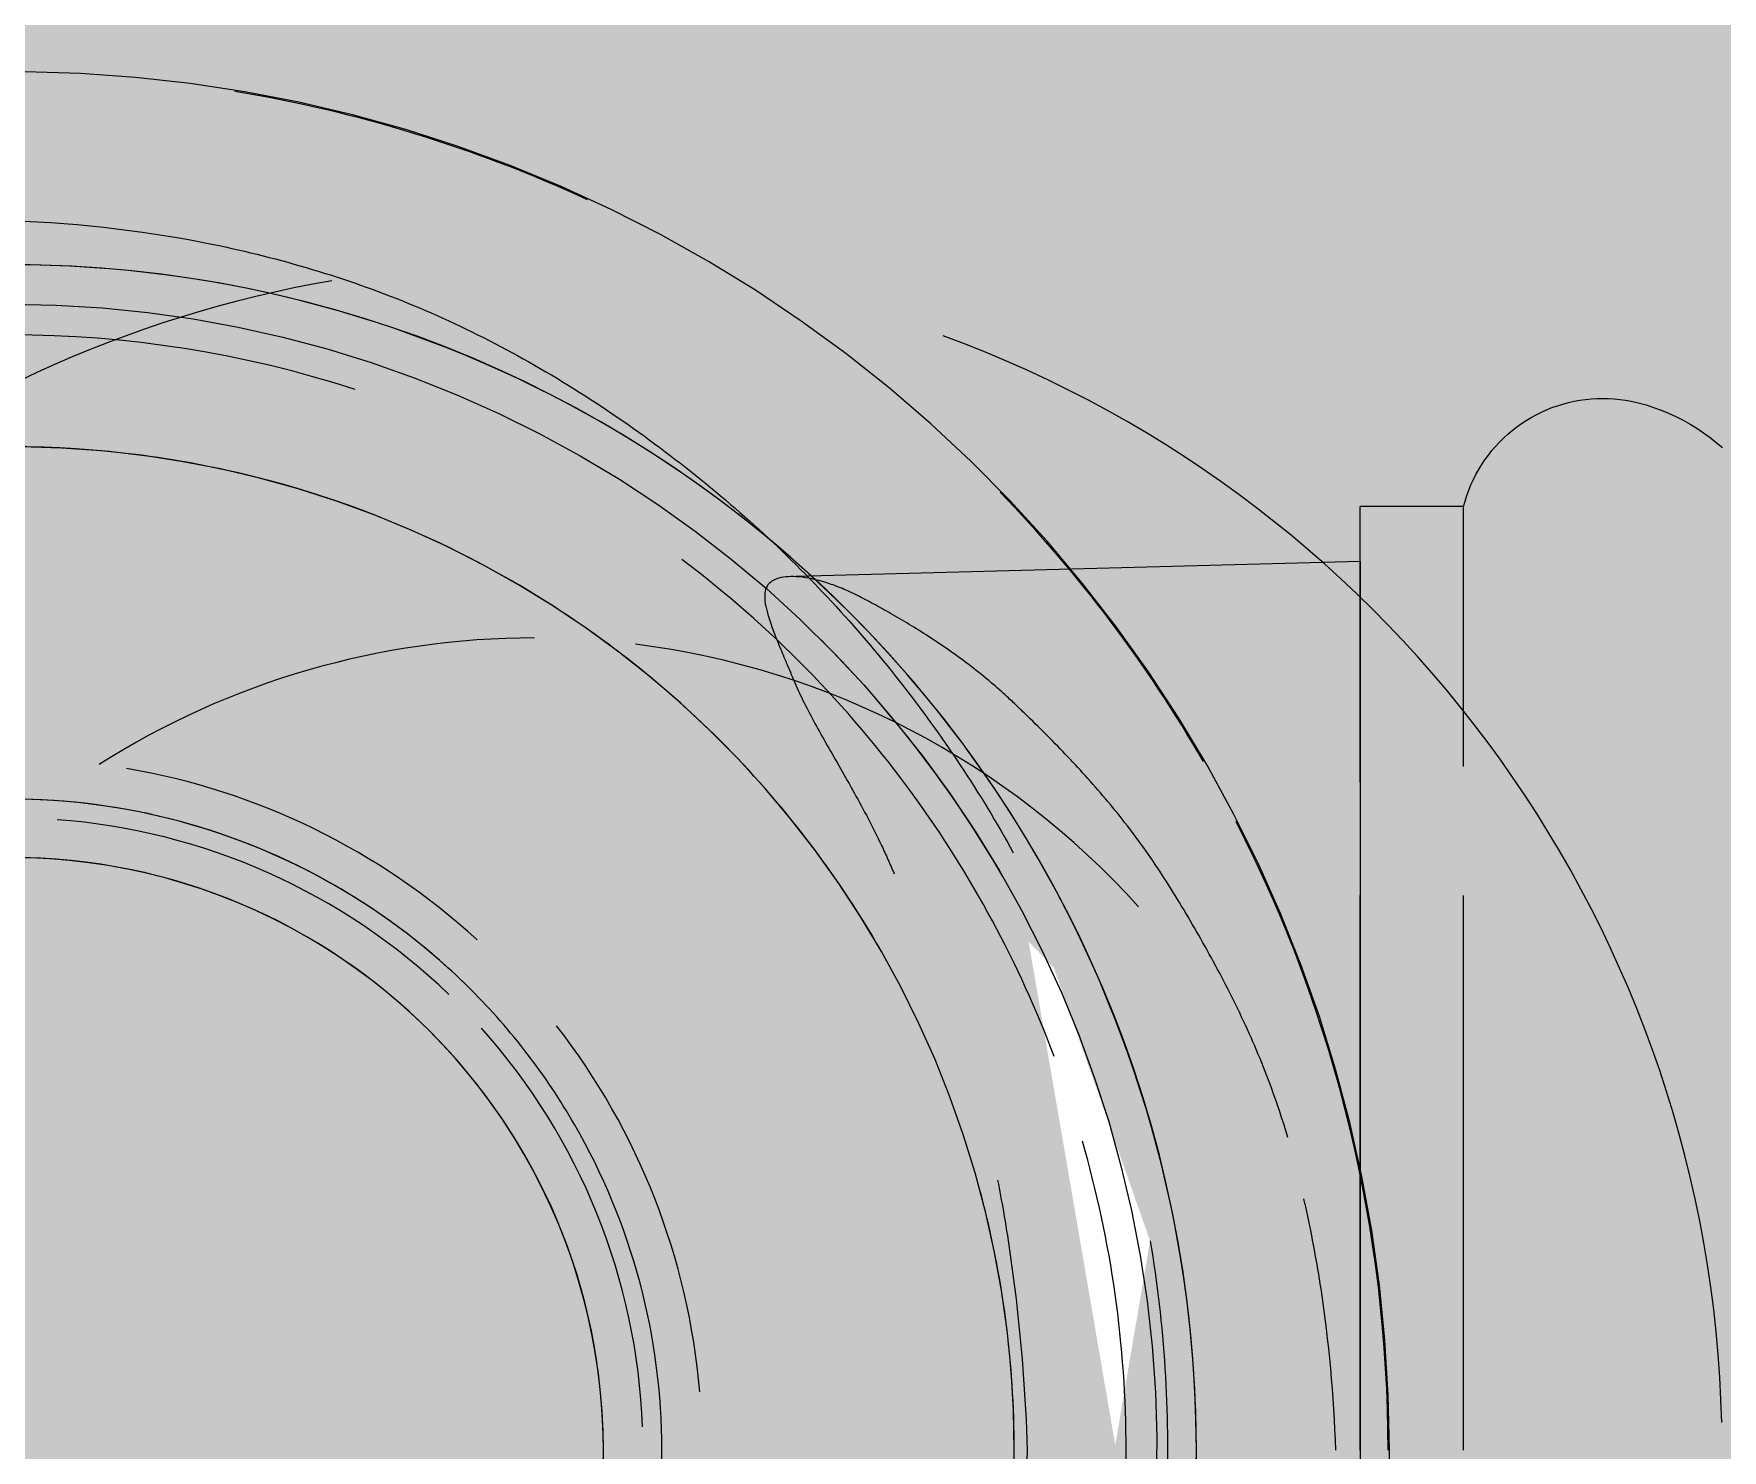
# Model space of a CAD drawing. Header units: metres. Extents: x -1 to 106, y -6 to 62.
# Drawn here: x 40.9332 to 40.97592, y 2.28818 to 2.32402 of the extents above; entities that cross this region are included whole.
import ezdxf

# ---------------------------------------------------------------- set-up
doc = ezdxf.new("R2010")
doc.units = ezdxf.units.M
doc.layers.add('A-DETL-GENF', color=7, linetype='Continuous', lineweight=5)
doc.layers.add('P-SANR-FIXT', color=7, linetype='Continuous', lineweight=5)
doc.layers.add('ARQ_1100_BASE_TÉRREO_GARAGEM_dwg', color=7, linetype='Continuous', lineweight=5, true_color=0x767676)

# ---------------------------------------------------------------- blocks, each defined once
blk = doc.blocks.new('USO_ESG_Cuba lavatório retângular - Uso geral-3263039-TÉRREO 1_20')
at = {"layer": 'P-SANR-FIXT', "color": 8, "true_color": 0x808080}
blk.add_line((-0.006067921310843849, -0.2216419265292648), (-0.004929047144115703, -0.2214219578302461), dxfattribs=at)
at = {"layer": 'P-SANR-FIXT', "color": 254, "true_color": 0xdfdfdf}
for p, q in [((-0.02393473283238245, -0.23362536827146), (-0.0232607769786458, -0.2326813322004001)), ((-0.02457039821939916, -0.2345956002601914), (-0.02393473283238245, -0.23362536827146))]:
    blk.add_line(p, q, dxfattribs=at)
at = {"layer": 'P-SANR-FIXT', "flags": 128}
blk.add_lwpolyline([(-0.004929047144115703, -0.2214219578302461), (-0.003782287553401784, -0.221247707902361), (-0.002629477109461004, -0.2211194555082852), (-0.001472460063070094, -0.2210374058246231), (-0.0003130873946871361, -0.2210016901132709), (0.0008467861467308922, -0.2210123655117041), (0.002005305010974644, -0.2210694149416352), (0.003160615814955099, -0.2211727471361813), (0.004310870307870983, -0.2213221967857472)], dxfattribs=at)
at = {"layer": 'P-SANR-FIXT', "color": 9, "true_color": 0xbfbfbf, "flags": 128}
blk.add_lwpolyline([(-0.01050837487981321, -0.2229708665068554), (-0.009419092248712515, -0.2225722640158775), (-0.008314741079316674, -0.222217540051501), (-0.007197088097917504, -0.2219072620964996), (-0.006067921310843849, -0.2216419265292648)], dxfattribs=at)
at = {"layer": 'P-SANR-FIXT', "color": 8, "true_color": 0x808080, "flags": 128}
for points in [[(-0.0232607769786458, -0.2326813322004001), (-0.0225496088437807, -0.2317650023033621), (-0.02180236614508194, -0.2308778445127445), (-0.02102024431148189, -0.2300212780917289), (-0.02020449457106847, -0.2291966733638281), (-0.01935642194939237, -0.2284053495207471), (-0.01847738318175111, -0.2276485725118494), (-0.01756878454265557, -0.2269275530188658), (-0.01663207959609986, -0.2262434445191741), (-0.01566876687016916, -0.2255973414404889), (-0.01468038745974513, -0.2249902774098749), (-0.01366852256103407, -0.2244232236002686), (-0.01263479094202389, -0.2238970871767988), (-0.01158084635276846, -0.2234127098455357), (-0.01050837487981321, -0.2229708665068554)], [(-0.02899999999999341, -0.2499999999999085), (-0.02897680309316279, -0.2488403093084712), (-0.02890724948277002, -0.2476824738748172), (-0.02879145043975391, -0.2465283459885302), (-0.02862959121788695, -0.2453797720080968), (-0.02842193075739892, -0.2442385894068451), (-0.02816880127069794, -0.2431066238335405), (-0.02787060771100319, -0.2419856861915206), (-0.02752782712439189, -0.2408775697420519), (-0.02714100788666388, -0.2397840472349569), (-0.02671076882608059, -0.2387068680729577), (-0.02623779823338196, -0.2376477555129929), (-0.02572285276058851, -0.2366084039091859), (-0.02516675621065046, -0.2355904760024542), (-0.02457039821939916, -0.2345956002601914)]]:
    blk.add_lwpolyline(points, dxfattribs=at)
at = {"layer": 'P-SANR-FIXT', "color": 8, "true_color": 0x808080}
for centre, radius, start, end in [((3.519318170219776e-15, -0.2499999999999989), 0.02999999999999996, 2.035554996136651e-13, 180), ((3.483227987296985e-15, -0.2499999999999988), 0.01599999999999999, 92.12260736730842, 131.8815838709646), ((3.290783554052066e-15, -0.2499999999999979), 0.016, 92.12260736730802, 131.8815838709642), ((3.492332838352957e-15, -0.2499999999999988), 0.01500000000000067, 359.9999999999995, 179.9999999999995), ((3.483227987296985e-15, -0.2499999999999988), 0.016, 136.1262089993904, 175.7683938724641)]:
    blk.add_arc(centre, radius, start, end, dxfattribs=at)
at = {"layer": 'P-SANR-FIXT'}
for centre, radius, start, end in [((3.522040309968044e-15, -0.2499999999999989), 0.03000000000000006, 359.9999999999994, 179.9999999999995), ((-1.624300819367011e-15, -0.2499999999999992), 0.02899999999999997, 120.0000000000001, 135.0000000000001), ((3.522040309968044e-15, -0.2499999999999989), 0.01500000000000063, 2.480832651541543e-13, 180)]:
    blk.add_arc(centre, radius, start, end, dxfattribs=at)
for points, knots in [([(-0.005298960460610977, -0.2211704951486773), (-0.004235492617426508, -0.2209871720561015), (-0.002084009963320978, -0.2207388637571529), (0.001236327136799774, -0.2206972576139253), (0.003626813693491735, -0.2209127094657635), (0.004906638372945119, -0.2211142553733259), (0.005119402809019217, -0.2211501861515821)], [0.4444444444444444, 0.4444444444444444, 0.4444444444444444, 0.4444444444444444, 0.4791666666666666, 0.5138888888888888, 0.548611111111111, 0.5555555555555556, 0.5555555555555556, 0.5555555555555556, 0.5555555555555556]), ([(-0.03112010454868079, -0.2499999999999992), (-0.03105362433145359, -0.2481783265250007), (-0.03073618522186431, -0.2455380452976555), (-0.02987031279107671, -0.2421968041518991), (-0.02872634851095996, -0.2389891832788834), (-0.0270599446991954, -0.2358968064746837), (-0.0249950013961237, -0.2330224509553411), (-0.0233238185633624, -0.231038030502752), (-0.02150034623575769, -0.2292025293024871), (-0.01949140860248583, -0.227488734861749), (-0.0173522836294054, -0.2259407150144747), (-0.0158766728537521, -0.2250453271825817), (-0.01512085696506391, -0.2246297063650574)], [0, 0, 0, 0, 0.05555555555555555, 0.08333333333333333, 0.1111111111111111, 0.1666666666666667, 0.1944444444444444, 0.2222222222222222, 0.25, 0.2777777777777778, 0.3055555555555556, 0.3333333333333333, 0.3333333333333333, 0.3333333333333333, 0.3333333333333333])]:
    blk.add_open_spline(points, degree=3, knots=knots, dxfattribs=at)
blk = doc.blocks.new('USO_ESG_Sifão de Uso Geral - Sifão para lavatório-3607478-TÉRREO 1_20')
at = {"layer": 'P-SANR-FIXT', "color": 8, "true_color": 0x797979}
for p, q in [((-0.02550326564653369, -0.2068459130077877), (-0.0253710814666636, -0.206691964746443)), ((-0.026514507841861, -0.2088586266108187), (-0.02650502393949073, -0.2088205461130919)), ((-0.02589533405340758, -0.2118926116783972), (-0.02597996484476126, -0.2117743950781192)), ((-0.02540524833727291, -0.212427929800347), (-0.02551167816020088, -0.2123288832041705)), ((-0.02481858041357609, -0.2128552121989438), (-0.02494256624690084, -0.2127792842820637)), ((-0.02415871888105912, -0.2131574244732982), (-0.02429531780087177, -0.2131076422421531)), ((-0.02402023846756783, -0.2132017043840927), (-0.02415871888105912, -0.2131574244732982)), ((-0.01730374102724903, -0.2132404111362337), (-0.02271132290724613, -0.2132404111362337)), ((-0.01730374102724888, -0.2132404111362337), (-0.02271132290724606, -0.2132404111362337)), ((-1.543174516859148e-16, -0.2132404111362337), (-0.01403636948615227, -0.2132404111362337)), ((6.655383194683221e-17, -0.2132404111362337), (-0.01403636948615209, -0.2132404111362337)), ((-0.01690720291798764, -0.2158568159528259), (-0.02271132290724606, -0.2158568159528259)), ((-0.01690720291798779, -0.2158568159528259), (-0.02271132290724613, -0.2158568159528259)), ((-0.02248571543990693, -0.2158568159527271), (-0.02211088125451011, -0.2301286232599369)), ((-0.02248571543990085, -0.2158568159528259), (5.636792527590935e-18, -0.2158568159528259)), ((-1.543174516859148e-16, -0.2158568159528259), (-0.01403636948615227, -0.2158568159528259)), ((6.655383194683221e-17, -0.2158568159528259), (-0.01403636948615209, -0.2158568159528259)), ((-0.0219336928059895, -0.2228765420480291), (-0.02300079721555958, -0.2237753516929182)), ((-0.03299103983720729, -0.2386703865097711), (-0.03341771422424177, -0.239998738709371)), ((-0.03341771422424177, -0.239998738709371), (-0.03379092739727425, -0.2413430907935279))]:
    blk.add_line(p, q, dxfattribs=at)
at = {"layer": 'P-SANR-FIXT', "color": 253, "true_color": 0xb6b6b6}
for p, q in [((-0.02388009809945393, -0.213240411136141), (-0.02402023846756783, -0.2132017043840927)), ((-0.02388009809945393, -0.213240411136141), (-0.02388009809945393, -0.2158568159527271)), ((-0.02271132290724606, -0.2132404111362337), (-0.02388009809944648, -0.2132404111362337)), ((-0.02271132290724606, -0.2158568159528259), (-0.02388009809944648, -0.2158568159528259)), ((-3.649913015823007e-16, -0.2158568159528259), (0.005819731398602057, -0.2158568159528259)), ((-0.01485771155825137, -0.218440258894724), (-0.01610788000764533, -0.219059653314167)), ((-0.02300079721555958, -0.2237753516929182), (-0.02403110525614761, -0.2247161151808777))]:
    blk.add_line(p, q, dxfattribs=at)
at = {"layer": 'P-SANR-FIXT', "color": 8, "true_color": 0x808080}
for p, q in [((-0.01081627061195763, -0.2270248130811356), (-0.01172638117683828, -0.2274757262402064)), ((-0.01172638117683828, -0.2274757262402064), (-0.01261773203332186, -0.2279626734324685)), ((-0.01821647966593514, -0.2323078889759017), (-0.01890940416539293, -0.2330505056707289)), ((-0.02285707420654963, -0.2389363169503233), (-0.02328122030394088, -0.2398592058956416)), ((-0.02328122030394088, -0.2398592058956416), (-0.02366812141524274, -0.2407983179483706)), ((-0.02366812141524274, -0.2407983179483706), (-0.02401715858122748, -0.2417521507293686))]:
    blk.add_line(p, q, dxfattribs=at)
at = {"layer": 'P-SANR-FIXT', "color": 254, "true_color": 0xdfdfdf}
blk.add_line((-0.02080248113283678, -0.2354360821677251), (-0.02136824274399924, -0.2362796091185213), dxfattribs=at)
at = {"layer": 'P-SANR-FIXT', "color": 8, "true_color": 0x797979, "flags": 128}
for points in [[(-0.02574864649251995, -0.2071690434321121), (-0.02562918780467876, -0.2070050240842334), (-0.02550326564653369, -0.2068459130077877)], [(-0.02606638416828405, -0.2076878904138734), (-0.02596741966953168, -0.2075107499256593), (-0.02586145060164667, -0.2073377086553579), (-0.02574864649251995, -0.2071690434321121)], [(-0.02650502393949073, -0.2088205461130919), (-0.02645100272298787, -0.2086249587087497), (-0.02638920330762121, -0.2084316880259313), (-0.02631972455926361, -0.2082410432565023), (-0.02624267762911477, -0.2080533293914972), (-0.02615818577579912, -0.2078688467329796), (-0.02606638416828405, -0.2076878904138734)], [(-0.02657188967088655, -0.2091436242456414), (-0.02654604911278307, -0.2090005515334449), (-0.026514507841861, -0.2088586266108187)], [(-0.02661445737963768, -0.2098681499463756), (-0.02661755607227874, -0.2097227954365582), (-0.02661483965623311, -0.2095774332801396), (-0.02660631247719384, -0.2094322960256598), (-0.02659198817679185, -0.2092876158616967), (-0.02657188967088655, -0.2091436242456414)], [(-0.02659084379227547, -0.210157906265782), (-0.02660554853555436, -0.210013264273457), (-0.02661445737963768, -0.2098681499463756)], [(-0.02654414994049289, -0.2104448487868325), (-0.02657036667423177, -0.2103018445270853), (-0.02659084379227547, -0.210157906265782)], [(-0.02647467450560475, -0.2107271420565001), (-0.0265122355322007, -0.2105866902686729), (-0.02654414994049289, -0.2104448487868325)], [(-0.0263828618933182, -0.211002980361274), (-0.02643152695035347, -0.2108659794574638), (-0.02647467450560475, -0.2107271420565001)], [(-0.02626929939100724, -0.2112705992773151), (-0.02632875718821015, -0.2111379255957622), (-0.0263828618933182, -0.211002980361274)], [(-0.02613471341116865, -0.2115282869568769), (-0.02620458362152044, -0.2114007891563864), (-0.02626929939100724, -0.2112705992773151)], [(-0.02597996484476126, -0.2117743950781192), (-0.02605980053737794, -0.2116528887095527), (-0.02613471341116865, -0.2115282869568769)], [(-0.02551167816020088, -0.2123288832041705), (-0.0256140620431971, -0.2122256597769225), (-0.02571223619385869, -0.2121184246541075), (-0.02580604355452329, -0.212007349389046), (-0.02589533405340758, -0.2118926116783972)], [(-0.02494256624690084, -0.2127792842820637), (-0.02506341659792747, -0.2126984589884681), (-0.02518093813188793, -0.212612865621467), (-0.02529494283941608, -0.2125226411120865), (-0.02540524833727291, -0.212427929800347)], [(-0.02429531780087177, -0.2131076422421531), (-0.02442981669781793, -0.2130524373316363), (-0.02456200040238732, -0.2129918980578615), (-0.02469165744885641, -0.2129261212706626), (-0.02481858041357609, -0.2128552121989438)], [(0, -0.215117786030965), (-0.001394916511586371, -0.215145688081582), (-0.00278760145430042, -0.215229349596056), (-0.004175826829352809, -0.215368636733881), (-0.00555737177228134, -0.2155633266652233), (-0.006930026105864, -0.2158131079278694), (-0.008291593876017987, -0.2161175809249632), (-0.009639896864741967, -0.2164762585647473), (-0.01097277807488645, -0.2168885670394641), (-0.01228810518086148, -0.2173538467435242), (-0.0135837739398587, -0.2178713533286511), (-0.01485771155825137, -0.218440258894724)], [(0.002147129941961976, -0.2151839306584945), (0.0007531410350803072, -0.2151259175036734), (0, -0.215117786030965)], [(-0.01610788000764533, -0.219059653314167), (-0.01733227928519273, -0.2197285456880508), (-0.01852895061323047, -0.2204458659312363), (-0.01969597957292444, -0.2212104664844487), (-0.02083149916687762, -0.222021124149815), (-0.0219336928059895, -0.2228765420480291)], [(-0.02403110525614761, -0.2247161151808777), (-0.02502296865468575, -0.2256973274908819), (-0.02597480064132065, -0.2267174188926069), (-0.02688507848794857, -0.2277747574574346), (-0.02775234594414665, -0.2288676516691853)], [(-0.02775234594414665, -0.2288676516691853), (-0.02857521556703514, -0.2299943531302455), (-0.02935237094073923, -0.2311530593586918), (-0.03008256878243565, -0.2323419166716976), (-0.03076464093134569, -0.2335590231511682), (-0.03139749621753863, -0.2348024316863722), (-0.03198012220756555, -0.2360701530888911), (-0.03251158682413398, -0.2373601592749668), (-0.03299103983720729, -0.2386703865097711)], [(-0.03379092739727425, -0.2413430907935279), (-0.03411008229481613, -0.2427012920857271), (-0.034374668337098, -0.2440711697535766), (-0.03458426224291539, -0.2454505322850705), (-0.03473852870674118, -0.246837172994445)], [(-0.03473852870674118, -0.246837172994445), (-0.03483722093511742, -0.2482288735522904), (-0.03488018104154657, -0.2496234075346181), (-0.03486734029899885, -0.2510185439846097), (-0.03479871924996614, -0.2524120509814695)]]:
    blk.add_lwpolyline(points, dxfattribs=at)
at = {"layer": 'P-SANR-FIXT', "color": 8, "true_color": 0x808080, "flags": 128}
for points in [[(0, -0.224606084903872), (-0.001015485757089436, -0.2246263973274239), (-0.002029346953579488, -0.2246873021025018), (-0.003039961627855837, -0.2247887017944193), (-0.004045713012029455, -0.224930434185349)], [(0.001563089874248999, -0.2246542375542978), (0.0005482794044151888, -0.2246120045374779), (0, -0.224606084903872)], [(-0.01261773203332186, -0.2279626734324685), (-0.01348889721020282, -0.2284848756461504), (-0.01433848302901934, -0.2290414974691519)], [(-0.01433848302901934, -0.2290414974691519), (-0.01516513033370275, -0.2296316484253196), (-0.01596751666490545, -0.2302543843989798), (-0.01674435837568071, -0.2309087091454086), (-0.01749441268499722, -0.2315935758846041), (-0.01821647966593514, -0.2323078889759017)], [(-0.02401715858122748, -0.2417521507293686), (-0.02432777341685119, -0.2427191783097845), (-0.02459946900466248, -0.2436978536517538), (-0.0248318106896616, -0.2446866110834693), (-0.02502442677474369, -0.2456838688039823), (-0.02517700911523616, -0.2466880314136816), (-0.02528931361195842, -0.247697492466637), (-0.02536116060167774, -0.2487106370404767), (-0.02539243514451091, -0.2497258443199531), (-0.02538308720789032, -0.2507414901901055), (-0.02533313174648824, -0.2517559498340328), (-0.0252426486784284, -0.2527676003328836), (-0.02511178275726507, -0.2537748232615835), (-0.02494074334061338, -0.2547760072782916), (-0.02472980405499762, -0.255769550702178), (-0.02447930235833819, -0.2567538640757479), (-0.02418963899985224, -0.2577273727075172), (-0.02386127737915217, -0.2586885191914025), (-0.02349474280478489, -0.2596357658979744), (-0.02309062165387495, -0.2605675974346962), (-0.0226495604340324, -0.2614825230697449)]]:
    blk.add_lwpolyline(points, dxfattribs=at)
at = {"layer": 'P-SANR-FIXT', "color": 9, "true_color": 0xbfbfbf, "flags": 128}
for points in [[(-0.004045713012029455, -0.224930434185349), (-0.005044992118395067, -0.22511227253376), (-0.006036200313605559, -0.2253339259369446), (-0.007017751875953672, -0.2255950397968763), (-0.00798807653234776, -0.2258951963869739), (-0.008945621970320963, -0.2262339155207762), (-0.009888856321435378, -0.2266106553199633), (-0.01081627061195763, -0.2270248130811356)], [(-0.01890940416539293, -0.2330505056707289), (-0.01957207765197845, -0.2338202379407962), (-0.02020343998948547, -0.234615854378608), (-0.02080248113283678, -0.2354360821677251)], [(-0.02136824274399924, -0.2362796091185213), (-0.02189981972508099, -0.2371450857678363), (-0.02239636166632413, -0.2380311275377101), (-0.02285707420654963, -0.2389363169503233)]]:
    blk.add_lwpolyline(points, dxfattribs=at)
at = {"layer": 'P-SANR-FIXT', "color": 8, "true_color": 0x797979}
for radius, start, end in [(0.03484968565129571, 89.99999999999977, 117.1686809327329), (0.03484968565129577, 119.9999999999998, 134.07583644494), (0.03484968565129577, 155.2345378120672, 170.6213034512195)]:
    blk.add_arc((0, -0.2500000000000007), radius, start, end, dxfattribs=at)
at = {"layer": 'P-SANR-FIXT', "color": 8, "true_color": 0x808080}
for centre, radius, start, end in [((0, -0.2500000000000007), 0.0282234952562312, 89.9999999999998, 106.0799938566003), ((0, -0.2500000000000007), 0.02822349525623121, 73.92000614333041, 89.99999999999982), ((0, -0.2500000000000007), 0.02822349525623124, 110.6680263669405, 125.9999999999998), ((0, -0.2500000000000007), 0.02539391509603859, 90.00000000000058, 104.9070568952747), ((0, -0.2500000000000007), 0.02539391509603851, 75.0929431046052, 90.00000000000024), ((0, -0.2500000000000007), 0.02822349525623125, 125.9999999999998, 142.9928583741651), ((0, -0.2500000000000007), 0.02539391509603858, 120.0000000000006, 135.0000000000006), ((0, -0.2500000000000025), 0.01750000469312062, 94.85168178891702, 127.8721802358912), ((0, -0.2500000000000025), 0.01647931792355238, 105.0000000000004, 120.0000000000004), ((0, -0.2500000000000007), 0.01647931792355328, 105, 119.9999999999999), ((0, -0.2500000000000007), 0.02539391509603858, 150.0000000000005, 180.0000000000005), ((0, -0.2500000000000025), 0.01750000469312063, 137.5741961404507, 170.3277418593239), ((0, -0.2500000000000007), 0.02822349525623124, 161.9999999999998, 197.9999999999993), ((0, -0.2500000000000007), 0.01647931792355329, 149.9999999999998, 164.9999999999998)]:
    blk.add_arc(centre, radius, start, end, dxfattribs=at)
at = {"layer": 'P-SANR-FIXT', "color": 9, "true_color": 0xbfbfbf}
for centre, radius, start, end in [((0, -0.2500000000000007), 0.02539391509603858, 135.0000000000006, 150.0000000000005), ((0, -0.2500000000000025), 0.01647931792355239, 90.00000000000037, 105.0000000000004), ((0, -0.2500000000000007), 0.01647931792355328, 89.99999999999993, 104.9999999999999), ((0, -0.2500000000000025), 0.01647931792355411, 59.99999999999936, 89.99999999999926), ((0, -0.2500000000000007), 0.01647931792355323, 75.00000000000003, 90), ((0, -0.2500000000000025), 0.0164793179235524, 135.0000000000004, 195.0000000000001), ((0, -0.2500000000000007), 0.01647931792355329, 134.9999999999999, 149.9999999999998), ((0, -0.2500000000000007), 0.01647931792355328, 164.9999999999998, 194.9999999999994)]:
    blk.add_arc(centre, radius, start, end, dxfattribs=at)
at = {"layer": 'P-SANR-FIXT', "color": 254, "true_color": 0xdfdfdf}
for centre, radius, start, end in [((0, -0.2500000000000025), 0.01647931792355238, 120.0000000000004, 135.0000000000004), ((0, -0.2500000000000007), 0.01647931792355329, 119.9999999999999, 134.9999999999999)]:
    blk.add_arc(centre, radius, start, end, dxfattribs=at)
at = {"layer": 'P-SANR-FIXT', "color": 8, "true_color": 0x797979}
for points, knots in [([(-1.467084399112356e-16, -0.2164723609770068), (-0.001390393587699289, -0.2165193046406129), (-0.003444831214353714, -0.2167052270234249), (-0.005511615912686028, -0.2170886130721126), (-0.006256341638170962, -0.2172547358640015), (-0.006363936304297787, -0.2172793740184636)], [0, 0, 0, 0, 0.05555555555555555, 0.08333333333333333, 0.08804419464950074, 0.08804419464950074, 0.08804419464950074, 0.08804419464950074]), ([(-0.007914724968235136, -0.2176846380888326), (-0.00852463484469946, -0.2178662191231933), (-0.009712557209786409, -0.2182785435380359), (-0.01138879504234295, -0.219037603086364), (-0.01269535237455686, -0.2197384640943996), (-0.01368430472703262, -0.2203201087326935), (-0.01416060454494221, -0.2206106702329179), (-0.01439338814773196, -0.2207581454610364)], [0.1111111111111111, 0.1111111111111111, 0.1111111111111111, 0.1111111111111111, 0.1388888888888889, 0.1666666666666667, 0.1944444444444444, 0.2083333333333333, 0.2222222222222222, 0.2222222222222222, 0.2222222222222222, 0.2222222222222222]), ([(-0.01439338814773196, -0.2207581454610364), (-0.01462617175052171, -0.220905620689155), (-0.01508100634377112, -0.2212049601014047), (-0.0159441310595828, -0.2218394629985252), (-0.01694322169826609, -0.2226737371236754), (-0.01784499528796352, -0.2235285963479825), (-0.01842858643222993, -0.2241172337757267), (-0.01874851688713023, -0.2244485479776033), (-0.01898206940410123, -0.2246923625781791), (-0.01920779990655769, -0.2249366726685904), (-0.01949672719469086, -0.2252695181582206), (-0.01997262552510214, -0.2258619850975244), (-0.02057038984942858, -0.2267186032267746), (-0.02106371957302576, -0.227532990741575), (-0.02135353969188678, -0.2280514550801966), (-0.02150276782851699, -0.228329429064014), (-0.02157186430671422, -0.2284604644544559), (-0.02160495183210149, -0.2285250112027531)], [0.2222222222222222, 0.2222222222222222, 0.2222222222222222, 0.2222222222222222, 0.2361111111111111, 0.25, 0.2777777777777778, 0.3055555555555556, 0.3194444444444444, 0.3263888888888888, 0.3333333333333333, 0.3402777777777778, 0.3472222222222222, 0.361111111111111, 0.3888888888888888, 0.4166666666666666, 0.4305555555555555, 0.4375, 0.4444444444444444, 0.4444444444444444, 0.4444444444444444, 0.4444444444444444])]:
    blk.add_open_spline(points, degree=3, knots=knots, dxfattribs=at)
at = {"layer": 'P-SANR-FIXT', "color": 8, "true_color": 0x808080}
for points, knots in [([(-0.006832203171435101, -0.2250261359609402), (-0.006570094067742638, -0.2249754387917688), (-0.005665476606279306, -0.2248095341501757), (-0.003425110654776504, -0.2244806990385388), (-0.001377101227162913, -0.2243226451089189), (1.970964488623092e-17, -0.224275889470096)], [0.9052095794698584, 0.9052095794698584, 0.9052095794698584, 0.9052095794698584, 0.9166666666666666, 0.9444444444444444, 1, 1, 1, 1]), ([(3.238902893956542e-17, -0.2242758894700959), (0.001377101227163022, -0.2243226451089188), (0.003425110654776695, -0.2244806990385387), (0.005665476606293103, -0.2248095341501776), (0.006570094067769336, -0.2249754387917738), (0.006832203171474677, -0.2250261359609479)], [0, 0, 0, 0, 0.05555555555555555, 0.08333333333333333, 0.09479042053071281, 0.09479042053071281, 0.09479042053071281, 0.09479042053071281])]:
    blk.add_open_spline(points, degree=3, knots=knots, dxfattribs=at)
at = {"layer": 'P-SANR-FIXT', "color": 9, "true_color": 0xbcbcbc}
blk.add_open_spline([(-0.02160495183210149, -0.2285250112027531), (-0.02163803935748877, -0.2285895579510503), (-0.02170129298084063, -0.2287167095537974), (-0.02181532965522177, -0.2289713205951379), (-0.02198146269398633, -0.2294078274181278), (-0.02211828694501404, -0.2299867622044505), (-0.0221107783786299, -0.230540671039771), (-0.02192951781374688, -0.2308815745860049), (-0.02157202828579458, -0.2309517194559366), (-0.02102751827166328, -0.2308183888751657), (-0.02042518096176866, -0.2305811392988128), (-0.01993395719871376, -0.2303739978909508), (-0.01963520559252092, -0.2302466596218518), (-0.01940264114877685, -0.2301494199999892), (-0.01916194805615201, -0.2300436288305028), (-0.01883010481430318, -0.22988281871409), (-0.01822114325250067, -0.2295610539170847), (-0.01727171986926866, -0.2290111462520734), (-0.01621692685179363, -0.2284170223840105), (-0.0154219081639509, -0.2280178986929998), (-0.01495122087901157, -0.227799601952238), (-0.01471014924442635, -0.2276959447891813), (-0.01458837926506625, -0.2276444031615929)], degree=3, knots=[0.4444444444444444, 0.4444444444444444, 0.4444444444444444, 0.4444444444444444, 0.4513888888888888, 0.4583333333333333, 0.4722222222222222, 0.5, 0.5277777777777778, 0.5555555555555556, 0.5833333333333334, 0.6111111111111112, 0.6388888888888888, 0.6527777777777777, 0.6597222222222221, 0.6666666666666666, 0.6736111111111112, 0.6805555555555556, 0.6944444444444444, 0.7222222222222222, 0.75, 0.7638888888888888, 0.7708333333333333, 0.7777777777777778, 0.7777777777777778, 0.7777777777777778, 0.7777777777777778], dxfattribs=at)
blk = doc.blocks.new('ARQ_1100_BASE_TÉRREO_GARAGEM_dwg-3696053-TÉRREO 1_20')
at = {"color": 254, "lineweight": 5, "true_color": 0xd4d4d4}
for radius, start, end in [(0.03003970504567476, 99.8244031784675, 129.7245933795134), (0.02055836952017069, 90, 122.3924167332281), (0.02055836952017601, 42.00457629885161, 82.87715980798292)]:
    blk.add_arc((40.94587302020683, 2.288172711772352), radius, start, end, dxfattribs=at)
at = {"color": 254, "lineweight": 5, "true_color": 0xcecece}
blk.add_arc((40.94587302020683, 2.288172711772352), 0.0300397050456685, 1.339315341765825, 69.87851403102522, dxfattribs=at)

msp = doc.modelspace()

# ---------------------------------------------------------------- hatches: boundary and pattern name
at = {"layer": 'A-DETL-GENF', "true_color": 0xd5ffff}
h = msp.add_hatch(color=7, dxfattribs=at)
h.paths.add_polyline_path([(34.03261709470194, 1.732587406877428e-14), (44.08261709470125, -3.465174813754857e-14), (44.08261709470128, 4.920000000000043), (34.03261709470198, 4.920000000000077), (34.03261709470194, 0.1999999999997986)])
h.paths.add_polyline_path([(39.68261709470159, 0.2000000000000412), (39.68261709470159, 1.146725065988902), (41.1826170947016, 1.146725065988919), (41.12516356903059, 0.7726302881574648), (41.12518574419036, 0.756420022844421), (41.1826170947016, 0.7564184678979188), (41.1826170947016, 0.6932346382925676), (41.03451224391986, 0.6810662361824391), (41.1826170947016, 0.6688947504160679), (41.1826170947016, 0.596093029414992), (41.16516081024302, 0.6029065189197989), (41.12516334119455, 0.6029065189197989), (41.12518574419036, 0.5558520646390475), (41.1826170947016, 0.5592799021235638), (41.1826170947016, 0.2000000000000412), (40.72295261688275, 0.2000000000000412)])
h.paths.add_polyline_path([(41.21287872583003, 0.3379259271714832), (41.20727512912899, 0.3454246824531316), (41.20727512912899, 0.3557177235426386), (41.22068928144116, 0.3588388347648977), (41.2235767514258, 0.3518678655672257), (41.22236396389379, 0.3402392353673689), (41.2134724030763, 0.338699622422044)])
h.paths.add_polyline_path([(41.20403989106517, 0.3969900000000856), (41.20976689571352, 0.6841000000000957), (41.22818803672243, 0.6841000000000957), (41.22495279865864, 0.3969900000000856), (41.20528864634647, 0.3969900000000856)])
h.paths.add_polyline_path([(41.21960802100268, 0.6869600013451737), (41.20528864634647, 0.6937500000000631), (41.20506817021893, 0.7018951585803185), (41.20727512912893, 0.7079315475775959), (41.22565990543982, 0.7095459415460995), (41.21986684004785, 0.6879259271714729)])
h.paths.add_polyline_path([(41.21934920195758, 0.7159000000000885), (41.20361396389378, 0.7159000000000885), (41.20853660063997, 1.70355042560494), (41.20361396389378, 1.708304249747222), (41.2020739638938, 1.720842781475202), (41.21297018340641, 1.733512364934313), (41.23015396389381, 1.728018577502026), (41.23253470294072, 1.715095168979702), (41.22606789845973, 1.707336096077304), (41.22861396389376, 1.70307435369953), (41.22495279865861, 0.7159000000000885), (41.21960802100268, 0.7159000000000885)])
h.paths.add_polyline_path([(42.64610968637761, 0.7501038958773772), (42.51559685123155, 0.7530002006428065), (42.4950964700653, 0.7614917365556845), (42.46258114407834, 0.7959914398707271), (42.4525964700652, 0.8351038958774272), (42.45719047359291, 1.012326314918674), (42.47080019953614, 1.057777795514543), (42.50958194471929, 1.12041239425036), (42.52270627965039, 1.136680180066144), (42.46149261078084, 1.164100325036815), (42.44278947054013, 1.18760519504858), (42.43842230118456, 1.219995853961563), (42.44783766375824, 1.245549276585285), (42.47463770939891, 1.267255195011437), (42.54289050273221, 1.29556794674969), (42.64610968637719, 1.316046419445503), (42.69759647006516, 1.320103895877542), (42.80462927495366, 1.307028966196253), (42.85759647006498, 1.293371866189569), (42.93370032934929, 1.257643748884042), (42.95416354239794, 1.23202641248328), (42.95677063894533, 1.202101683299518), (42.94259647006501, 1.172764176598164), (42.92017674483252, 1.156431796769191), (42.87602116955581, 1.132299109566427), (42.90227768512543, 1.099753813074836), (42.93261179605277, 1.030329172283577), (42.93937590309838, 0.9982085641540122), (42.94259647006501, 0.9306115449193716), (42.93970016529963, 0.8131042770440975), (42.93120862938681, 0.7926038958776881), (42.90009647006515, 0.7614917365558231), (42.85759647006498, 0.7501038958773772), (42.69759647006543, 0.7501038958773772)])
h.paths.add_polyline_path([(41.1826170947016, 0.7960363592990423), (41.16516288468399, 0.802849848785865), (41.12518834240207, 0.806278515762109), (41.1826170947016, 1.146725065988919), (41.1826170947016, 0.802849848785865)])
h.paths.add_polyline_path([(42.96771520628143, 0.8475765590621986), (42.95161477719216, 0.8627365809077245), (42.93261179605277, 1.133605539608441), (42.96211813364518, 1.128110321609953), (42.98565178980041, 1.064407232600437), (43.00080609009144, 0.9982085641540468), (43.00732985526027, 0.9306115449193195), (43.00080609009144, 0.8585424942547765), (42.99123527483345, 0.8492266241758174)])
h.paths.add_polyline_path([(42.4274777338488, 0.8475765590621986), (42.40395766529588, 0.8492266241758001), (42.39007798482368, 0.8627365809077245), (42.38786308486997, 0.9306115449193195), (42.39438685003876, 0.9982085641540468), (42.40954115032976, 1.06440723260035), (42.433074806485, 1.128110321609953), (42.46235862222989, 1.13043370772918), (42.44349071016774, 0.8614900269765305), (42.42937678976722, 0.8492266241758001)])
h.paths.add_polyline_path([(39.93360781159442, 1.156725065989125), (39.68261709470159, 1.156725065989125), (39.68261709470159, 2.850000000002193), (39.78261339936495, 2.850000000002193), (39.78261339936495, 2.700000000002106), (39.80760864973406, 2.700129960580858), (39.80761437232749, 2.735814179635333), (39.81761437231633, 2.735814179635333), (39.8176151141525, 2.699999107591814), (39.80760864973406, 2.699997970283686), (39.80760864973406, 2.100149112389601), (39.84758887733647, 2.100147975513131), (39.84993823602972, 2.700000367611223), (40.40761168457816, 2.700000367611223), (40.40761168457816, 2.735948854714501), (40.41761028595093, 2.735949139074387), (40.42318754134287, 2.699997970283686), (40.73261750853121, 2.699999617824858), (40.73261806198664, 1.899998869984768), (41.17284265600984, 1.899999623335378), (41.1826170947016, 1.916404180320777), (41.1826170947016, 1.156725065989125), (40.35567609538369, 1.156725065989125)])
h.paths.add_polyline_path([(40.65346987947149, 1.353016496295699), (40.62119513466775, 1.380932897089168), (40.59432836923704, 1.417536111902303), (40.57562572263903, 1.476531307361783), (40.5745895064272, 1.515553799283277), (40.58069317964862, 1.549503832405848), (40.60048537118598, 1.592035969890988), (40.64068482655112, 1.63713228075593), (40.67706378660039, 1.660499634640071), (40.72773484520209, 1.675744173855992), (40.75377519903971, 1.683784320141852), (41.03360246352815, 1.685992489959127), (41.03360246352815, 1.704439227043155), (40.68832871849764, 1.699037514767633), (40.63184549387841, 1.673013194464059), (40.59431953980224, 1.640261443897206), (40.57253871863341, 1.609600405349096), (40.55697719591333, 1.574228305215673), (40.54896614848106, 1.541703579017454), (40.54896614848106, 1.497103517610564), (40.55964253985777, 1.453801701248694), (40.59518619787855, 1.397593377114722), (40.62708037353484, 1.36910940268258), (40.64665413985265, 1.355600779398333)])
h.paths.add_polyline_path([(40.59432836923693, 1.407907609849618), (40.5782997891161, 1.443218087020994), (40.59167473338182, 1.414313184712362), (40.59330626544332, 1.410374852050565)])
h.paths.add_polyline_path([(40.62357913652541, 1.630171605025955), (40.6570381196439, 1.65684433911707), (40.63800753187149, 1.641244001459819), (40.62478155679336, 1.631094346160187)])
h.paths.add_polyline_path([(40.59431953980224, 1.592035969890988), (40.62004022824775, 1.626682854722979), (40.59859269204733, 1.5976054032785), (40.59517809327237, 1.593154969656812)])
h.paths.add_polyline_path([(40.5759271683305, 1.54762683412821), (40.59012060425853, 1.58500551022045), (40.58069317964862, 1.559134564058442), (40.57829559386322, 1.55334549477981)])
h.paths.add_polyline_path([(40.56965542957318, 1.499970745211378), (40.5745895064272, 1.542940301170465), (40.57253871863341, 1.521879462795869), (40.56999074116728, 1.502518478324902)])
h.paths.add_polyline_path([(40.93368441735343, 1.68598769862837), (40.93367962130951, 1.685998505578353), (40.93368441735343, 1.694440355017627)])
h.paths.add_polyline_path([(41.21934920195758, 1.73535042560495), (41.20727512912893, 1.73535042560495), (41.21287872583003, 1.803550426045203), (41.20361396389378, 1.808259583045986), (41.2020739638938, 1.820798114773949), (41.21327517034992, 1.833427545940231), (41.23015396389381, 1.82797391080079), (41.23253470294072, 1.815050502278466), (41.22606789845973, 1.807291429376068), (41.22495279865861, 1.803029686998277), (41.22149914396371, 1.73535042560495)])
h.paths.add_polyline_path([(41.21611396389378, 1.835350426045213), (41.20403989106517, 1.835350426045213), (41.20727512912893, 2.134700000000095), (41.22818803672243, 2.134700000000095), (41.2227662779254, 1.835350426045213), (41.21654570002956, 1.835350426045213)])
h.paths.add_polyline_path([(41.16074284034424, 1.911223009756463), (41.14382911643234, 1.918405431741771), (41.17251542405546, 1.915477382791488)])
h.paths.add_polyline_path([(41.10045698239423, 2.083350954573769), (40.82498896389387, 2.088277094932931), (40.81187646331681, 2.091790578873318), (40.80201377310249, 2.101653269087669), (40.79357414880289, 2.11512595447016), (40.7984037779343, 2.46128310058214), (40.80201377310242, 2.474755785964631), (40.81187646331681, 2.484618476178999), (40.86469600681396, 2.493058100478565), (41.10045698239423, 2.488228471347104), (41.12398794770383, 2.474025835219197), (41.13223198229062, 2.443258679281938), (41.12740235315921, 2.11512595447016), (41.1179396153221, 2.098274186532269), (41.10045698239423, 2.083850456686285)])
h.paths.add_polyline_path([(40.93261396389379, 2.257325200232311), (40.95159118200382, 2.265043355419017), (40.96146472669331, 2.283060268804944), (40.95798425752874, 2.303296811435127), (40.94281327172423, 2.317144757423511), (40.92241465606338, 2.317144757423511), (40.90621900321221, 2.300387427458999), (40.9049948616051, 2.279530658547986), (40.9158529855252, 2.263621926470244), (40.92846654010629, 2.258175954470149)])
h.paths.add_polyline_path([(40.38562709470197, 4.878100000000095), (39.14791709470196, 4.881761165235263), (39.14791709470196, 4.903100000000107), (40.38562709470197, 4.899438834764922), (40.38562709470197, 4.878525927171474)])
h.paths.add_polyline_path([(40.43585233276573, 4.878525927171474), (40.42447193612173, 4.884350000000081), (40.4244719361217, 4.896850000000087), (40.43267316907787, 4.902674072828694), (40.43956792019247, 4.893703851270921), (40.43992058017603, 4.881647603203193), (40.43747974233274, 4.87977468245279)])
h.paths.add_polyline_path([(46.87405751977469, 51.90182936217892), (53.1157972558641, 51.90182936217895), (53.11579725586414, 59.37182936217823), (42.38579725586453, 59.3718293621783), (42.3857972558645, 51.90182936217917), (44.19410674049104, 51.90182936217894)])
h.paths.add_polyline_path([(47.09580115407022, 56.27682461193214), (47.79564814347601, 56.27682461193214), (47.79564595935269, 56.31682460816869), (47.09579725586453, 56.31681114683165)])
h.paths.add_polyline_path([(47.45730665916227, 56.15182936217897), (47.09579725586453, 56.15394243574414), (47.09579725586457, 57.20182936217914), (46.38579725586359, 57.20182936217914), (46.38579725586359, 58.48590486012638), (45.78579725586504, 58.48768751634859), (45.78579725586504, 59.17182936217895), (49.20579725586513, 59.17182936217895), (49.20579725586513, 58.2589615873413), (48.70211657498606, 58.2589615873413), (48.70211657498575, 56.15394243574413), (48.13709594713212, 56.15182936217896), (47.53408029126415, 56.15182936217897)])
h.paths.add_polyline_path([(53.07463249392787, 57.15975528935026), (53.05923825919496, 57.16480936217889), (53.05932318303547, 57.17803965178765), (53.06696743331693, 57.18432936217887), (53.0778194029472, 57.18175714138675), (53.08133645359247, 57.16771864466349), (53.08121908987428, 57.16480936217889)])
h.paths.add_polyline_path([(45.75316201780144, 57.58975528935053), (45.74557193831789, 57.60075703170874), (45.75963249392903, 57.61390343500776), (45.76722257341251, 57.60290169264951), (45.7563972558652, 57.58975528935053)])
h.paths.add_polyline_path([(46.04099314565526, 57.64476275435301), (45.87933854676889, 57.64881936217915), (45.87933854676889, 58.10176275435298), (46.3343385467689, 58.10176275435298), (46.3343385467689, 57.64476275435301), (46.14979291706465, 57.64476275435301)])
h.paths.add_polyline_path([(45.7501472558652, 57.64881936217915), (45.74432318303663, 57.64881936217915), (45.74755842110038, 57.857962754353), (45.76847132869385, 57.857962754353), (45.76523609063005, 57.64881936217915), (45.75316201780144, 57.64881936217915)])
h.paths.add_polyline_path([(48.06018953043098, 58.08953478861397), (48.06018953043109, 57.97603145910237), (47.08275590884681, 57.97603145910237), (47.08275590884681, 58.08953478861294), (47.87018426105019, 58.08953478861293)])
h.paths.add_polyline_path([(48.13709594713216, 57.65631498520897), (48.13709594713178, 58.08953478861397), (48.06018953043098, 58.08953478861397), (48.06018952804635, 58.44343327699892), (47.08275590884681, 58.44343328094614), (47.08275590884681, 58.08953478861294), (46.98064969506759, 58.08953478861294), (46.98064969506759, 57.65631498520899), (47.53408029126418, 57.65631498520899)])
h.paths.add_polyline_path([(46.24553854676889, 57.69949682715453), (46.2698681020124, 57.71128418255915), (46.27750909208719, 57.72519627255339), (46.27521371020701, 57.73376275435302), (46.25823854676892, 57.73376275435302), (46.26267151036815, 58.01296275435301), (46.27826652218653, 58.01870246853863), (46.26894261028758, 58.03636681787168), (46.25154757974671, 58.0456185660178), (46.24553854676889, 58.04416721536024), (46.24553854676889, 58.02566275435302), (46.04099314565526, 58.02825117255281), (46.03528863426477, 58.04570016233121), (46.01666359041178, 58.03544132614687), (46.00902260033692, 58.02152923615265), (46.01131798221714, 58.01296275435302), (46.0282931456553, 58.01296275435302), (46.02386018205606, 57.73376275435301), (46.00826517023761, 57.72802304016751), (46.01758908213664, 57.71035869083433), (46.03498411267751, 57.70110694268822), (46.04099314565526, 57.70255829334578), (46.04099314565526, 57.72106275435299), (46.24553854676889, 57.71847433615319), (46.24553854676889, 57.70102756025017)])
h.paths.add_polyline_path([(43.38579763253726, 59.17182991563376), (43.17326067448523, 59.11230375801625), (43.18244840859266, 59.09641138437642), (43.18244840859266, 59.11824695933117), (43.25273450622438, 59.13676749668569)])
h.paths.add_polyline_path([(44.98345013340379, 59.02372451137878), (44.98750844517993, 59.11370518348487), (44.98345167516991, 59.11370518348487)])
h.paths.add_polyline_path([(42.58579725586524, 57.72175018781157), (42.58579725586528, 59.17182936217895), (44.86848001023107, 59.17182936217895), (44.86166652074016, 59.15437515215974), (44.86166652074016, 59.11440060987989), (44.90809616449221, 59.11440060987965), (44.9080979016281, 59.17182936217895), (44.97128173123396, 59.17182936217895), (44.98345013340379, 59.02372451137878), (44.98829845973183, 59.14870518348486), (44.99140053226951, 59.14870518348486), (44.99562161911314, 59.17182936217895), (45.06842334011441, 59.17182936217895), (45.06160985060624, 59.15437307771876), (45.06160985060624, 59.11437560867209), (45.10866430488668, 59.11439801166794), (45.10523646739884, 59.17182936217895), (45.58579725586522, 59.17182936217895), (45.58579725586522, 57.87182936217876), (43.44579323980835, 57.87149790888779), (43.44101317631969, 57.8503696089121), (43.42079269342058, 57.83583189685723), (43.42079269342058, 57.87149790888779), (42.71079531801217, 57.86208237540472), (42.71076982303664, 57.83593586443826), (42.68579711689754, 57.83593768278871), (42.68579711689754, 57.72175086700879)])
h.paths.add_polyline_path([(46.11341255051451, 57.8487282383653), (46.09413854676894, 57.85126570909691), (46.08143854676892, 57.87326275435301), (46.09413854676894, 57.89340224211086), (46.10683854676893, 57.89866275435297), (46.11953854676892, 57.89525979960911), (46.13185447049339, 57.87182936217899), (46.128835592025, 57.86056275435302), (46.11671944675476, 57.85126570909691)])
h.paths.add_polyline_path([(46.04095216943769, 57.86374416974715), (46.0592711920417, 57.87182936217899), (46.06223622912268, 57.86586085625194)])
h.paths.add_polyline_path([(42.71716081151639, 57.87175093675393), (42.75078959109221, 57.87175207419258), (42.75076982302118, 58.57160206896204), (42.81450258985133, 58.7503015636349), (43.18244840859266, 58.75194623329556), (43.18080373893196, 58.79917957988187), (43.1728538949684, 58.79122973591825), (43.15935456152985, 58.78279011161869), (43.1593428660588, 58.7734008670903), (42.83591864231438, 58.7734008432786), (42.83559854955007, 58.7827901116187), (42.8128579202758, 58.7827901116187), (42.81192692190734, 58.7503015636349), (42.71076965577588, 58.57160093152431), (42.7107895911068, 57.87175207419258)])
h.paths.add_polyline_path([(46.05855911082754, 57.87326275435301), (46.05449977683207, 57.88143403799978), (46.06223622815617, 57.8806646528293)])
h.paths.add_polyline_path([(48.47516378487757, 58.38996511916373), (48.51667582242982, 58.38996843146104), (48.51667582242982, 59.09997131210638), (48.41429022256895, 59.10297131210631), (48.41429022256895, 59.08297131210633), (48.47437002368638, 59.08296998818683), (48.46744627152957, 58.8519985119277), (48.47343871388669, 58.44343328130596)])
h.paths.add_polyline_path([(49.11098121895301, 58.97133803619138), (49.13394483665871, 58.96400301787921), (49.11923990913638, 58.97133803619138)])
h.paths.add_polyline_path([(49.08501090852834, 58.38996977620512), (49.11098121895257, 58.38996977620512), (49.11098121895257, 59.09996977620517), (48.53667506521154, 59.09996977620517), (48.53667506521154, 58.38996977620513), (48.70211657498572, 58.38996977620513)])
h.paths.add_polyline_path([(49.11098121895257, 58.51860151621828), (49.13049929880396, 58.52284580402854), (49.13163467538273, 58.53057526978663), (49.11182423741186, 58.51909025258642)])
h.paths.add_polyline_path([(45.83610254068092, 58.52654480662711), (46.46224792045255, 58.52654480662711), (46.46224792045255, 59.12354480662712), (45.80924792045251, 59.12354480662712), (45.80924792045251, 58.52654480662711), (45.83468745487585, 58.52654480662711)])
h.paths.add_polyline_path([(45.83946717200487, 58.53654480662715), (45.8192479204525, 58.53654480662715), (45.83610254068092, 58.70307966158345), (45.85296511054737, 58.67887298549427), (45.90924792045197, 58.57654480662806), (46.41224792045256, 58.57654480662709), (46.41224792045256, 59.07354480662714), (45.90924792045249, 59.07354480662715), (45.8573975325269, 58.95555637927426), (45.84857637271678, 58.96545268616224), (45.83631068817741, 58.96120910248169), (45.8319966637078, 58.96542583866275), (45.8192479204525, 59.11354480662711), (46.45224792045255, 59.1135448066271), (46.45224792045255, 58.53654480662713), (45.84129889109705, 58.53654480662715)])
h.paths.add_polyline_path([(45.8192479204525, 58.53654480662715), (45.82391907726823, 59.02208619438739), (45.83185017863813, 58.79258513153072), (45.83063345247497, 58.70008342243986), (45.82203271399277, 58.5765448066271)])
h.paths.add_polyline_path([(43.85047235039356, 58.53817875625914), (43.89507092286171, 58.53818210806111), (43.93837273967761, 58.54885849967442), (43.99457649257289, 58.58439810771505), (44.02306084601513, 58.61629025966054), (44.04322135822569, 58.65340261136888), (44.05515509484592, 58.70039652204187), (44.05685237464218, 58.74299975419467), (44.05157608592015, 58.74040037988217), (44.0379219739977, 58.6775716800107), (44.01445764990994, 58.63587010139977), (43.9922341395227, 58.61076598922322), (43.93837273967758, 58.57658699485089), (43.89507092286171, 58.56469670706073), (43.85047235039356, 58.56468416788741), (43.82319168338811, 58.56991136576038), (43.78065983426238, 58.58970597490865), (43.73429256404896, 58.63156660988614), (43.70895492951539, 58.67412207124639), (43.69695829820962, 58.71695718352476), (43.68891913043144, 58.754886855368), (43.69313692479506, 58.67754468072177), (43.7224550924339, 58.61629025966054), (43.75190800949245, 58.58353991665822), (43.78257403011607, 58.56175468074694), (43.80716892930024, 58.54884863906305), (43.85045874719893, 58.53818210806111)])
h.paths.add_polyline_path([(43.74252560224519, 58.61280134205086), (43.71585475167271, 58.64626110064941), (43.73429256404896, 58.62353084632375), (43.74160291877122, 58.61400380656526)])
h.paths.add_polyline_path([(43.78065983426238, 58.58353991665822), (43.74601451985486, 58.60926192459392), (43.77509110800083, 58.58781295060739), (43.77954141790238, 58.58439810771506)])
h.paths.add_polyline_path([(43.82506808801195, 58.56514541567384), (43.78821759448646, 58.5790255596421), (43.81356206667544, 58.56991136576038), (43.81935065586793, 58.56751365360984)])
h.paths.add_polyline_path([(43.84843097642559, 58.55847581060362), (43.86375617095788, 58.56005203292714), (43.85047235039356, 58.55850905195982)])
h.paths.add_polyline_path([(42.7107895911068, 58.57160093152431), (42.71076965577588, 58.57160093152431), (42.8128579202758, 58.74989044691818), (42.75076982302118, 58.57160206896204)])
h.paths.add_polyline_path([(46.28598391977493, 58.66120780745082), (46.2730640599077, 58.65956425415768), (46.2730640599077, 58.6832922897539), (46.29134369937896, 58.69086396433816), (46.31029500767663, 58.70914360380936), (46.32334834278926, 58.70914360380936), (46.31643432508833, 58.68425932633176), (46.29545195460096, 58.66506934037712), (46.29134369937896, 58.66339379068798)])
h.paths.add_polyline_path([(45.90924792045197, 58.57654480662806), (45.8573975325269, 58.72404388574635), (45.86320773050691, 58.9555240587902), (45.90924792045249, 59.07354480662715), (45.90924792045249, 58.65959949902224)])
h.paths.add_polyline_path([(45.90924792045197, 58.57654480662806), (45.85131764197686, 58.70143977227965), (45.8573975325269, 58.7143718881302), (45.86235811478365, 58.70770349984549), (45.86508232573732, 58.70008342243986)])
h.paths.add_polyline_path([(46.04843178099734, 58.65959949902224), (46.04843178099734, 58.68329228975389), (46.06671142046852, 58.69086396433817), (46.07428309505276, 58.70914360380937), (46.09835919885241, 58.70512948679934), (46.09197795786623, 58.68420527608226), (46.07081967569054, 58.66499343355776), (46.05512259341578, 58.66041990853879)])
h.paths.add_polyline_path([(46.28785136642819, 58.89630972869028), (46.274931506561, 58.89466617539713), (46.274931506561, 58.91839421099336), (46.29321114603218, 58.9259658855776), (46.30078282061645, 58.9442455250488), (46.32521578944252, 58.9442455250488), (46.31830177174156, 58.91936124757123), (46.29545195460096, 58.89940962450053), (46.29134369937896, 58.89773407481141)])
h.paths.add_polyline_path([(45.84259271558885, 58.73711866205379), (45.84259271558885, 58.77510841527705), (45.84744195409633, 58.77510841527705), (45.84744195409633, 58.73714310180297)])
h.paths.add_polyline_path([(45.84259271558885, 58.81214365489094), (45.84259271558885, 58.84932299270226), (45.84744195409633, 58.84932299270226), (45.84744195409633, 58.81216809464011)])
h.paths.add_polyline_path([(45.84259271558885, 58.88635823231614), (45.84791969040575, 58.92839059904885), (45.8480986364074, 58.92839059904885), (45.84791969040575, 58.88638507981565)])
h.paths.add_polyline_path([(46.05029922765057, 58.89470142026168), (46.05029922765057, 58.91839421099336), (46.06857886712175, 58.9259658855776), (46.07615054170605, 58.94424552504881), (46.10079669111946, 58.94424552504881), (46.09384540451925, 58.91930719732178), (46.07268712234383, 58.90009535479733), (46.05699004006905, 58.89552182977827)])
h.paths.add_polyline_path([(42.99762454409493, 58.90504927797571), (43.01508796386441, 58.9116216845921), (43.01216150659306, 58.92055202052309), (42.99059637091484, 58.91744177815053), (42.98103224912529, 58.92551403205081), (42.97816746176439, 58.93774772549158), (42.97697642566254, 58.94923099561601), (42.96833237421469, 58.94076707633145), (42.97133120958594, 58.9207407328852), (42.97980342210565, 58.91122332499179), (42.99693781130369, 58.90513968806285)])
h.paths.add_polyline_path([(43.58785159893666, 59.18890862313204), (43.56942236236368, 59.20209412411518), (43.57609992686486, 59.22004586453406), (43.58785159893666, 59.22175010122586), (43.59561067183908, 59.21528329674496), (43.59987241421685, 59.21416819694377), (43.66755167516994, 59.20856460024274), (43.66755167516994, 59.19649052741413), (43.59935167516991, 59.20209412411516), (43.59538024567038, 59.19325528935035), (43.59050404267635, 59.19044001223915)])
h.paths.add_polyline_path([(44.98291631264629, 59.19324016029167), (44.97041167651498, 59.20882341928783), (44.98021643710616, 59.21740343500755), (44.98992215129746, 59.21416819694377), (44.99552574799856, 59.20148648422019), (44.98970167516991, 59.19450404463164), (44.98345167516991, 59.19282936217894)])
h.paths.add_polyline_path([(43.68785159893664, 59.18890862313204), (43.66872924330558, 59.19682936217896), (43.67492819041431, 59.21936936217894), (43.68785159893664, 59.22175010122586), (43.69561067183906, 59.21528329674492), (43.69987241421683, 59.21782936217895), (44.96755167516992, 59.21416819694377), (44.96755167516992, 59.19282936217894), (43.69935167516991, 59.19649052741413), (43.69464251816913, 59.19282936217895), (43.69197515992548, 59.19128936217894)])
h.paths.add_polyline_path([(45.05880425652782, 59.19282936217894), (44.99935167516993, 59.19649052741411), (44.99935167516993, 59.21782936217895), (45.38880725586729, 59.21416819694377), (45.38880725586525, 59.19282936217894), (45.05947977634339, 59.19282936217894)])
h.paths.add_polyline_path([(43.18244840859266, 59.19282936217895), (43.14875167516988, 59.19649052741413), (43.14875167516988, 59.21782936217895), (43.56755167517218, 59.21416819694377), (43.56755167516993, 59.19282936217895), (43.25273450622438, 59.19282936217895)])
h.paths.add_polyline_path([(45.43579725586522, 59.19325528935047), (45.42829850058396, 59.19751880656797), (45.42372318303661, 59.20856460024274), (45.44028124921045, 59.21615467972626), (45.44662257341253, 59.20209412411518), (45.44662257341253, 59.19907936217906), (45.43903249392901, 59.19325528935047)])
h = msp.add_hatch(color=7, dxfattribs=at)
h.paths.add_polyline_path([(41.10045698239423, 2.083350954573769), (41.10045698239423, 2.088180583705196), (41.12379235799109, 2.101653269087704), (41.13223198229062, 2.133150375770344), (41.12740235315921, 2.46128310058214), (41.12379235799109, 2.474755785964631), (41.09209181935687, 2.493058100478565), (40.82498896389387, 2.488131960119351), (40.81187646331681, 2.484618476178999), (40.80181818338968, 2.474025835219197), (40.79357414880289, 2.453607359516861), (40.7984037779343, 2.11512595447016), (40.8024205526193, 2.101246489570847), (40.81187646331681, 2.091790578873318), (40.82548228596865, 2.083350954573769), (41.09209181935683, 2.083350954573769)])
h.paths.add_polyline_path([(40.93261396389379, 2.257325200232311), (40.91363674578372, 2.265043355419), (40.90376320109424, 2.283060268804944), (40.90724367025884, 2.303296811435231), (40.92241465606338, 2.317144757423511), (40.94281327172423, 2.317144757423511), (40.95900892457533, 2.300387427459034), (40.9614434687451, 2.293474914930769), (40.95798425752874, 2.273162546931604), (40.94282220601124, 2.259419200191636), (40.93676138768126, 2.258175954470149)])
h.paths.add_polyline_path([(41.07994069809377, 2.269775067479352), (40.97761396514545, 2.274705570288571), (40.97761396514545, 2.306576841460966), (41.12990235315922, 2.301646338651765), (41.12740235315921, 2.269775067479352), (41.08871274777555, 2.269775067479352)])
h.paths.add_polyline_path([(42.8132240634739, 58.7827901116187), (42.83589984138958, 58.78761974075014), (42.84057755189047, 59.01548288174248), (42.96793032259512, 59.01548288174247), (42.96793032259512, 59.11989157143838), (42.8128579202758, 59.11625217277692), (42.8132240634739, 58.78328961373122)])
h.paths.add_polyline_path([(43.15935456152985, 58.78279011161869), (43.15964368438207, 58.78769007065981), (43.18080373893196, 58.79917957988187), (43.18244840859266, 58.80146430630415), (43.18244612510618, 59.09639409085042), (43.1728538949684, 59.11300832080687), (43.14716525389044, 59.11989157143838), (43.0047320965767, 59.11661831597499), (43.00946380863708, 59.01548288174247), (43.15964368438207, 59.01548288174247), (43.15935518216567, 58.78328961373122)])
h.paths.add_polyline_path([(43.01423825007615, 58.91029684210307), (43.02611775920437, 58.92605171446645), (43.02766424914089, 58.93508898302169), (43.02363969178693, 58.95010883554466), (43.00946380863708, 58.96242157339166), (42.99144689525112, 58.96431538516815), (42.97902829733172, 58.95835986689346), (42.97706069975467, 58.95036162219844), (43.01264439661789, 58.94846014587234), (43.01633120958595, 58.92597735049694), (43.01508796386441, 58.9116216845921)])
h.paths.add_polyline_path([(42.89378816777645, 59.05625366009197), (42.89378816777645, 59.07912079309116), (42.91665530077565, 59.07912079309116), (42.91665530077565, 59.05625366009196)])
h.paths.add_polyline_path([(43.10144978244837, 59.05626113239743), (43.07858264944917, 59.05956334629114), (43.07858264944917, 59.07912826539662), (43.10144978244837, 59.07912826539662)])

# ---------------------------------------------------------------- block references
at = {"layer": 'ARQ_1100_BASE_TÉRREO_GARAGEM_dwg', "color": 253, "true_color": 0xaaaaaa}
msp.add_blockref('ARQ_1100_BASE_TÉRREO_GARAGEM_dwg-3696053-TÉRREO 1_20', (0, 0), dxfattribs=at)
at = {"layer": 'P-SANR-FIXT', "rotation": 269.9999999999994}
msp.add_blockref('USO_ESG_Cuba lavatório retângular - Uso geral-3263039-TÉRREO 1_20', (41.18261396389373, 2.288175954470143), dxfattribs=at)
at = {"layer": 'P-SANR-FIXT', "color": 8, "true_color": 0x808080, "rotation": 269.9999999999994}
msp.add_blockref('USO_ESG_Sifão de Uso Geral - Sifão para lavatório-3607478-TÉRREO 1_20', (41.18261396389373, 2.288175954470145), dxfattribs=at)

doc.saveas('drawing.dxf')
